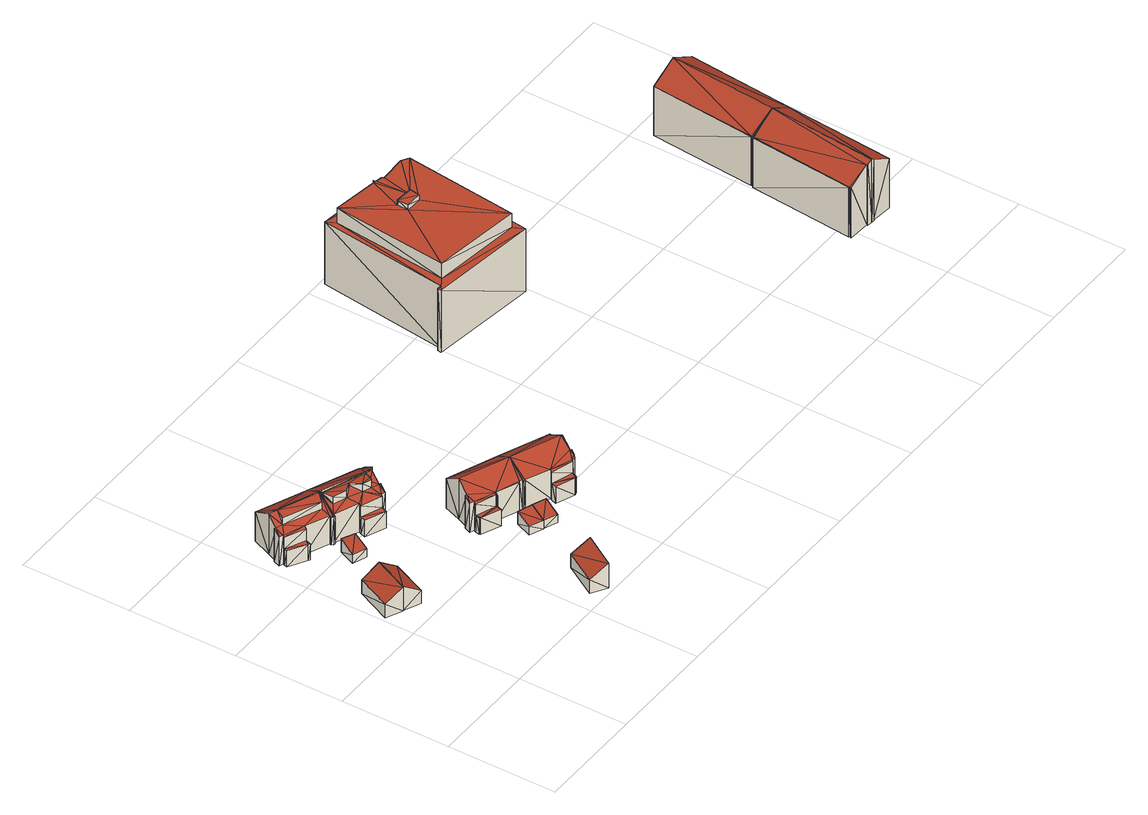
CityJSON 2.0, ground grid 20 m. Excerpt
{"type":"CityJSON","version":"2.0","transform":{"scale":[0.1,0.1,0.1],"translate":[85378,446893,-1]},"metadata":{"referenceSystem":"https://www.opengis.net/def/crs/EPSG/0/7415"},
"CityObjects":{
"building1":{"type":"Building","attributes":{"oorspronkelijk_bouwjaar":1951,"status":"Pand in gebruik","geconstateerd":false,"h_maaiveld":-0.678,"dak_type":"slanted","pw_datum":"2013-12-01","pw_actueel":"yes","pw_bron":"ahn3","reconstructie_methode":"tudelft3d-geoflow","versie_methode":"v21.03.1","kas_warenhuis":false,"ondergronds_type":"above ground","lod11_replace":false,"reconstruction_skipped":false},"geometry":[{"type":"Solid","lod":"2.2","boundaries":[[[[0,1,2]],[[3,0,2]],[[4,1,5]],[[5,1,0]],[[6,3,2]],[[7,6,2]],[[5,0,3]],[[6,5,3]],[[7,2,4]],[[4,2,1]],[[7,4,6]],[[6,4,5]]]],"semantics":{"surfaces":[{"type":"GroundSurface"},{"type":"WallSurface"},{"type":"RoofSurface"}],"values":[[0,0,1,1,1,1,1,1,1,1,2,2]]}}]},
"building2":{"type":"Building","attributes":{"oorspronkelijk_bouwjaar":1951,"status":"Pand in gebruik","geconstateerd":false,"h_maaiveld":-0.684,"dak_type":"slanted","pw_datum":"2013-12-01","pw_actueel":"yes","pw_bron":"ahn3","reconstructie_methode":"tudelft3d-geoflow","versie_methode":"v21.03.1","kas_warenhuis":false,"ondergronds_type":"above ground","lod11_replace":false,"reconstruction_skipped":false},"geometry":[{"type":"Solid","lod":"2.2","boundaries":[[[[8,9,10]],[[10,9,2]],[[11,10,2]],[[7,11,2]],[[12,9,13]],[[13,9,8]],[[7,2,12]],[[12,2,9]],[[13,8,10]],[[11,13,10]],[[13,11,12]],[[12,11,7]]]],"semantics":{"surfaces":[{"type":"GroundSurface"},{"type":"WallSurface"},{"type":"RoofSurface"}],"values":[[0,0,1,1,1,1,1,1,1,1,2,2]]}}]},
"building3":{"type":"Building","attributes":{"oorspronkelijk_bouwjaar":1951,"status":"Pand in gebruik","geconstateerd":false,"h_maaiveld":-0.579,"dak_type":"slanted","pw_datum":"2013-12-01","pw_actueel":"yes","pw_bron":"ahn3","reconstructie_methode":"tudelft3d-geoflow","versie_methode":"v21.03.1","kas_warenhuis":false,"ondergronds_type":"above ground","lod11_replace":false,"reconstruction_skipped":false},"geometry":[{"type":"Solid","lod":"2.2","boundaries":[[[[14,15,16]],[[17,15,18]],[[19,18,20]],[[21,15,17]],[[18,15,20]],[[22,23,24]],[[22,25,26]],[[22,24,25]],[[27,28,29]],[[30,28,27]],[[24,17,25]],[[29,17,24]],[[16,15,21]],[[28,17,29]],[[21,17,28]],[[31,26,25]],[[32,31,25]],[[33,18,34]],[[34,18,19]],[[34,19,35]],[[35,19,20]],[[36,28,30]],[[37,36,30]],[[37,30,38]],[[38,30,27]],[[38,27,39]],[[39,27,29]],[[40,14,16]],[[41,40,16]],[[39,29,42]],[[43,39,42]],[[42,29,24]],[[43,42,44]],[[44,42,32]],[[41,16,21]],[[45,41,46]],[[46,41,21]],[[47,48,40]],[[40,15,14]],[[40,48,15]],[[46,21,36]],[[36,21,28]],[[49,50,51]],[[51,50,52]],[[44,32,53]],[[53,32,17]],[[17,32,25]],[[53,17,33]],[[33,17,18]],[[54,55,47]],[[47,55,48]],[[35,20,15]],[[48,35,15]],[[56,57,54]],[[54,57,55]],[[51,52,55]],[[50,49,57]],[[45,46,56]],[[56,46,57]],[[42,24,58]],[[58,24,23]],[[59,22,31]],[[31,22,26]],[[58,23,59]],[[59,23,22]],[[43,44,53]],[[39,43,53]],[[39,50,36]],[[55,52,48]],[[33,34,35]],[[33,35,48]],[[36,50,46]],[[39,53,50]],[[52,53,33]],[[48,52,33]],[[46,50,57]],[[50,53,52]],[[37,38,36]],[[38,39,36]],[[47,40,54]],[[54,40,56]],[[56,40,41]],[[56,41,45]],[[51,55,57]],[[49,51,57]],[[59,42,58]],[[31,32,59]],[[59,32,42]]]],"semantics":{"surfaces":[{"type":"GroundSurface"},{"type":"WallSurface"},{"type":"RoofSurface"}],"values":[[0,0,0,0,0,0,0,0,0,0,0,0,0,0,0,1,1,1,1,1,1,1,1,1,1,1,1,1,1,1,1,1,1,1,1,1,1,1,1,1,1,1,1,1,1,1,1,1,1,1,1,1,1,1,1,1,1,1,1,1,1,1,1,1,1,2,2,2,2,2,2,2,2,2,2,2,2,2,2,2,2,2,2,2,2,2,2,2]]}}]},
"building4":{"type":"Building","attributes":{"oorspronkelijk_bouwjaar":1951,"status":"Pand in gebruik","geconstateerd":false,"h_maaiveld":-0.685,"dak_type":"slanted","pw_datum":"2013-12-01","pw_actueel":"yes","pw_bron":"ahn3","reconstructie_methode":"tudelft3d-geoflow","versie_methode":"v21.03.1","kas_warenhuis":false,"ondergronds_type":"above ground","lod11_replace":false,"reconstruction_skipped":false},"geometry":[{"type":"Solid","lod":"2.2","boundaries":[[[[60,61,62]],[[63,60,62]],[[64,62,61]],[[65,64,61]],[[66,63,62]],[[64,66,62]],[[67,60,66]],[[66,60,63]],[[65,61,67]],[[67,61,60]],[[66,64,67]],[[67,64,65]]]],"semantics":{"surfaces":[{"type":"GroundSurface"},{"type":"WallSurface"},{"type":"RoofSurface"}],"values":[[0,0,1,1,1,1,1,1,1,1,2,2]]}}]},
"building5":{"type":"Building","attributes":{"oorspronkelijk_bouwjaar":1951,"status":"Pand in gebruik","geconstateerd":false,"h_maaiveld":-0.656,"dak_type":"slanted","pw_datum":"2013-12-01","pw_actueel":"yes","pw_bron":"ahn3","reconstructie_methode":"tudelft3d-geoflow","versie_methode":"v21.03.1","kas_warenhuis":false,"ondergronds_type":"above ground","lod11_replace":false,"reconstruction_skipped":false},"geometry":[{"type":"Solid","lod":"2.2","boundaries":[[[[68,69,70]],[[71,68,70]],[[72,69,73]],[[73,69,68]],[[74,71,70]],[[75,74,70]],[[73,68,71]],[[74,73,71]],[[75,70,72]],[[72,70,69]],[[74,75,72]],[[73,74,72]]]],"semantics":{"surfaces":[{"type":"GroundSurface"},{"type":"WallSurface"},{"type":"RoofSurface"}],"values":[[0,0,1,1,1,1,1,1,1,1,2,2]]}}]},
"building6":{"type":"Building","attributes":{"oorspronkelijk_bouwjaar":1951,"status":"Pand in gebruik","geconstateerd":false,"h_maaiveld":-0.692,"dak_type":"slanted","pw_datum":"2013-12-01","pw_actueel":"yes","pw_bron":"ahn3","reconstructie_methode":"tudelft3d-geoflow","versie_methode":"v21.03.1","kas_warenhuis":false,"ondergronds_type":"above ground","lod11_replace":false,"reconstruction_skipped":false},"geometry":[{"type":"Solid","lod":"2.2","boundaries":[[[[76,77,78]],[[79,78,80]],[[81,76,78]],[[82,78,79]],[[83,78,82]],[[81,78,83]],[[84,85,86]],[[83,82,87]],[[85,88,89]],[[90,84,91]],[[84,92,91]],[[90,88,85]],[[93,89,88]],[[94,89,93]],[[81,83,85]],[[81,85,95]],[[90,85,84]],[[85,83,86]],[[96,95,97]],[[81,95,96]],[[35,96,97]],[[98,35,97]],[[98,97,95]],[[99,98,95]],[[100,90,101]],[[101,90,91]],[[101,91,92]],[[102,101,92]],[[102,92,84]],[[103,102,84]],[[104,80,78]],[[105,104,78]],[[106,87,107]],[[107,87,82]],[[103,84,86]],[[108,103,86]],[[99,95,109]],[[109,95,85]],[[110,111,112]],[[112,111,113]],[[114,115,116]],[[116,115,117]],[[109,85,118]],[[119,109,118]],[[118,85,89]],[[120,121,100]],[[100,121,90]],[[90,121,88]],[[122,108,123]],[[123,86,83]],[[123,108,86]],[[124,125,115]],[[114,124,115]],[[126,127,125]],[[124,126,125]],[[128,94,129]],[[129,94,93]],[[119,118,121]],[[120,119,121]],[[130,81,35]],[[35,81,96]],[[131,130,110]],[[110,130,111]],[[132,77,40]],[[40,77,76]],[[133,134,113]],[[123,83,106]],[[106,83,87]],[[135,79,104]],[[104,79,80]],[[107,82,135]],[[135,82,79]],[[127,126,111]],[[40,76,81]],[[131,40,130]],[[130,40,81]],[[105,78,132]],[[132,78,77]],[[116,117,136]],[[137,116,136]],[[137,136,134]],[[133,137,134]],[[112,113,122]],[[122,113,108]],[[118,89,128]],[[128,89,94]],[[129,93,88]],[[121,129,88]],[[129,121,118]],[[128,129,118]],[[112,122,123]],[[135,104,105]],[[107,135,105]],[[123,106,107]],[[107,105,123]],[[105,112,123]],[[40,112,105]],[[40,105,132]],[[110,112,40]],[[110,40,131]],[[108,113,134]],[[103,134,136]],[[103,108,134]],[[103,101,102]],[[103,136,100]],[[127,99,125]],[[117,115,125]],[[35,98,99]],[[125,109,117]],[[127,111,130]],[[99,130,35]],[[109,119,117]],[[119,120,117]],[[130,99,127]],[[120,100,117]],[[109,125,99]],[[103,100,101]],[[100,136,117]],[[137,133,116]],[[116,133,113]],[[124,111,126]],[[116,113,114]],[[114,113,111]],[[124,114,111]]]],"semantics":{"surfaces":[{"type":"GroundSurface"},{"type":"WallSurface"},{"type":"RoofSurface"}],"values":[[0,0,0,0,0,0,0,0,0,0,0,0,0,0,0,0,0,0,0,0,1,1,1,1,1,1,1,1,1,1,1,1,1,1,1,1,1,1,1,1,1,1,1,1,1,1,1,1,1,1,1,1,1,1,1,1,1,1,1,1,1,1,1,1,1,1,1,1,1,1,1,1,1,1,1,1,1,1,1,1,1,1,1,1,1,1,1,1,2,2,2,2,2,2,2,2,2,2,2,2,2,2,2,2,2,2,2,2,2,2,2,2,2,2,2,2,2,2,2,2,2,2,2,2]]}}]},
"building7":{"type":"Building","attributes":{"oorspronkelijk_bouwjaar":1951,"status":"Pand in gebruik","geconstateerd":false,"h_maaiveld":-0.652,"dak_type":"slanted","pw_datum":"2013-12-01","pw_actueel":"yes","pw_bron":"ahn3","reconstructie_methode":"tudelft3d-geoflow","versie_methode":"v21.03.1","kas_warenhuis":false,"ondergronds_type":"above ground","lod11_replace":false,"reconstruction_skipped":false},"geometry":[{"type":"Solid","lod":"2.2","boundaries":[[[[138,139,140]],[[141,138,140]],[[142,138,141]],[[143,142,141]],[[144,140,145]],[[145,140,139]],[[145,139,142]],[[142,139,138]],[[143,141,140]],[[144,143,140]],[[143,144,145]],[[142,143,145]]]],"semantics":{"surfaces":[{"type":"GroundSurface"},{"type":"WallSurface"},{"type":"RoofSurface"}],"values":[[0,0,1,1,1,1,1,1,1,1,2,2]]}}]},
"building8":{"type":"Building","attributes":{"oorspronkelijk_bouwjaar":1951,"status":"Pand in gebruik","geconstateerd":false,"h_maaiveld":-0.708,"dak_type":"slanted","pw_datum":"2013-12-01","pw_actueel":"yes","pw_bron":"ahn3","reconstructie_methode":"tudelft3d-geoflow","versie_methode":"v21.03.1","kas_warenhuis":false,"ondergronds_type":"above ground","lod11_replace":false,"reconstruction_skipped":false},"geometry":[{"type":"Solid","lod":"2.2","boundaries":[[[[146,147,148]],[[149,150,151]],[[152,148,150]],[[153,154,155]],[[156,154,153]],[[148,154,156]],[[157,156,158]],[[151,156,157]],[[148,156,151]],[[159,150,149]],[[150,148,151]],[[152,160,161]],[[152,161,162]],[[161,163,162]],[[164,163,161]],[[152,162,148]],[[162,146,148]],[[165,146,162]],[[166,163,167]],[[167,163,164]],[[168,150,159]],[[169,168,159]],[[169,159,170]],[[170,159,149]],[[170,149,171]],[[171,149,151]],[[171,151,172]],[[173,171,172]],[[172,151,157]],[[174,175,176]],[[176,175,148]],[[148,175,154]],[[177,165,162]],[[178,177,162]],[[179,147,146]],[[180,179,146]],[[181,160,152]],[[182,181,152]],[[172,157,158]],[[183,172,158]],[[184,155,175]],[[175,155,154]],[[183,158,156]],[[185,183,156]],[[185,156,153]],[[186,185,153]],[[173,172,187]],[[188,173,187]],[[182,152,168]],[[168,152,150]],[[178,162,166]],[[166,162,163]],[[180,146,165]],[[177,180,165]],[[189,161,181]],[[181,161,160]],[[167,164,161]],[[189,167,161]],[[186,153,155]],[[184,186,155]],[[188,187,190]],[[190,187,191]],[[190,191,175]],[[174,190,175]],[[176,148,179]],[[179,148,147]],[[175,191,184]],[[172,183,185]],[[187,172,185]],[[187,186,191]],[[187,185,186]],[[186,184,191]],[[176,179,180]],[[176,180,178]],[[176,182,168]],[[180,177,178]],[[176,178,182]],[[170,168,169]],[[174,176,188]],[[171,176,168]],[[170,171,168]],[[174,188,190]],[[188,176,171]],[[173,188,171]],[[167,189,166]],[[178,189,182]],[[182,189,181]],[[178,166,189]]]],"semantics":{"surfaces":[{"type":"GroundSurface"},{"type":"WallSurface"},{"type":"RoofSurface"}],"values":[[0,0,0,0,0,0,0,0,0,0,0,0,0,0,0,0,0,0,1,1,1,1,1,1,1,1,1,1,1,1,1,1,1,1,1,1,1,1,1,1,1,1,1,1,1,1,1,1,1,1,1,1,1,1,1,1,1,1,1,1,1,1,1,1,1,1,2,2,2,2,2,2,2,2,2,2,2,2,2,2,2,2,2,2,2,2,2,2]]}}]},
"building9":{"type":"Building","attributes":{"oorspronkelijk_bouwjaar":1951,"status":"Pand in gebruik","geconstateerd":false,"h_maaiveld":-0.637,"dak_type":"slanted","pw_datum":"2013-12-01","pw_actueel":"yes","pw_bron":"ahn3","reconstructie_methode":"tudelft3d-geoflow","versie_methode":"v21.03.1","kas_warenhuis":false,"ondergronds_type":"above ground","lod11_replace":false,"reconstruction_skipped":false},"geometry":[{"type":"Solid","lod":"2.2","boundaries":[[[[192,193,194]],[[195,192,194]],[[143,192,196]],[[196,192,195]],[[197,194,193]],[[144,197,193]],[[144,193,143]],[[143,193,192]],[[196,195,194]],[[197,196,194]],[[196,197,143]],[[143,197,144]]]],"semantics":{"surfaces":[{"type":"GroundSurface"},{"type":"WallSurface"},{"type":"RoofSurface"}],"values":[[0,0,1,1,1,1,1,1,1,1,2,2]]}}]},
"building10":{"type":"Building","attributes":{"oorspronkelijk_bouwjaar":1951,"status":"Pand in gebruik","geconstateerd":false,"h_maaiveld":-0.758,"dak_type":"slanted","pw_datum":"2013-12-01","pw_actueel":"yes","pw_bron":"ahn3","reconstructie_methode":"tudelft3d-geoflow","versie_methode":"v21.03.1","kas_warenhuis":false,"ondergronds_type":"above ground","lod11_replace":false,"reconstruction_skipped":false},"geometry":[{"type":"Solid","lod":"2.2","boundaries":[[[[198,199,200]],[[201,200,202]],[[203,204,205]],[[206,207,208]],[[200,209,202]],[[201,202,210]],[[205,204,211]],[[212,213,204]],[[203,205,214]],[[212,204,203]],[[201,205,211]],[[201,211,200]],[[211,198,200]],[[215,198,211]],[[215,211,216]],[[215,216,217]],[[216,218,217]],[[208,198,215]],[[208,215,219]],[[208,219,206]],[[220,209,221]],[[221,209,200]],[[221,200,199]],[[222,221,199]],[[223,201,210]],[[224,223,210]],[[225,198,226]],[[226,198,208]],[[222,199,225]],[[225,199,198]],[[227,204,213]],[[228,227,213]],[[229,206,166]],[[166,206,219]],[[230,203,214]],[[231,230,214]],[[232,233,223]],[[223,233,201]],[[201,233,205]],[[166,219,215]],[[178,166,215]],[[234,207,229]],[[229,207,206]],[[226,208,207]],[[234,226,207]],[[235,212,230]],[[230,212,203]],[[231,214,233]],[[233,214,205]],[[236,202,209]],[[220,236,209]],[[224,210,202]],[[236,224,202]],[[237,211,227]],[[238,237,227]],[[227,211,204]],[[238,227,233]],[[232,238,233]],[[228,213,212]],[[235,228,212]],[[178,215,239]],[[239,215,217]],[[239,217,218]],[[240,239,218]],[[240,218,216]],[[241,240,216]],[[241,216,211]],[[237,241,211]],[[225,226,178]],[[166,226,229]],[[229,226,234]],[[166,178,226]],[[228,235,227]],[[233,230,231]],[[227,235,230]],[[227,230,233]],[[224,236,223]],[[241,178,239]],[[232,237,238]],[[223,237,232]],[[221,236,220]],[[223,236,221]],[[223,221,237]],[[221,222,225]],[[221,225,237]],[[225,178,237]],[[178,241,237]],[[239,240,241]]]],"semantics":{"surfaces":[{"type":"GroundSurface"},{"type":"WallSurface"},{"type":"RoofSurface"}],"values":[[0,0,0,0,0,0,0,0,0,0,0,0,0,0,0,0,0,0,0,0,1,1,1,1,1,1,1,1,1,1,1,1,1,1,1,1,1,1,1,1,1,1,1,1,1,1,1,1,1,1,1,1,1,1,1,1,1,1,1,1,1,1,1,1,1,1,1,1,2,2,2,2,2,2,2,2,2,2,2,2,2,2,2,2,2,2,2,2]]}}]},
"building11":{"type":"Building","attributes":{"oorspronkelijk_bouwjaar":2009,"status":"Pand in gebruik","geconstateerd":false,"h_maaiveld":-0.982,"dak_type":"multiple horizontal","pw_datum":"2013-12-01","pw_actueel":"yes","pw_bron":"ahn3","reconstructie_methode":"tudelft3d-geoflow","versie_methode":"v21.03.1","kas_warenhuis":false,"ondergronds_type":"above ground","lod11_replace":false,"reconstruction_skipped":false},"geometry":[{"type":"Solid","lod":"2.2","boundaries":[[[[242,243,244]],[[244,245,246]],[[244,243,245]],[[244,246,247]],[[248,247,246]],[[249,248,246]],[[249,246,245]],[[250,249,245]],[[251,244,248]],[[248,244,247]],[[252,253,254]],[[255,252,254]],[[256,257,258]],[[258,257,259]],[[260,242,244]],[[251,260,244]],[[258,259,261]],[[261,259,262]],[[261,262,263]],[[263,262,264]],[[265,266,267]],[[267,266,268]],[[267,268,269]],[[269,268,270]],[[255,254,271]],[[272,255,271]],[[250,245,273]],[[273,245,243]],[[274,275,276]],[[276,275,277]],[[278,279,274]],[[274,279,275]],[[263,264,278]],[[278,264,279]],[[273,243,260]],[[260,243,242]],[[272,271,256]],[[256,271,257]],[[276,277,252]],[[252,277,253]],[[269,270,280]],[[281,269,280]],[[281,280,266]],[[265,281,266]],[[254,250,271]],[[249,251,248]],[[249,250,254]],[[264,275,279]],[[251,254,253]],[[257,271,273]],[[259,257,273]],[[271,250,273]],[[251,249,254]],[[260,251,253]],[[275,253,277]],[[273,275,259]],[[275,273,260]],[[253,275,260]],[[259,275,264]],[[259,264,262]],[[281,265,269]],[[269,265,267]],[[261,268,258]],[[255,272,280]],[[261,278,268]],[[278,261,263]],[[276,270,268]],[[276,278,274]],[[252,280,270]],[[255,280,252]],[[280,272,266]],[[278,276,268]],[[252,270,276]],[[268,266,256]],[[258,268,256]],[[266,272,256]]]],"semantics":{"surfaces":[{"type":"GroundSurface"},{"type":"WallSurface"},{"type":"RoofSurface"}],"values":[[0,0,0,0,1,1,1,1,1,1,1,1,1,1,1,1,1,1,1,1,1,1,1,1,1,1,1,1,1,1,1,1,1,1,1,1,1,1,1,1,1,1,1,1,2,2,2,2,2,2,2,2,2,2,2,2,2,2,2,2,2,2,2,2,2,2,2,2,2,2,2,2,2,2,2,2]]}}]},
"building12":{"type":"Building","attributes":{"oorspronkelijk_bouwjaar":1954,"status":"Pand in gebruik","geconstateerd":false,"h_maaiveld":-0.779,"dak_type":"slanted","pw_datum":"2013-12-01","pw_actueel":"yes","pw_bron":"ahn3","reconstructie_methode":"tudelft3d-geoflow","versie_methode":"v21.03.1","kas_warenhuis":false,"ondergronds_type":"above ground","lod11_replace":false,"reconstruction_skipped":false},"geometry":[{"type":"Solid","lod":"2.2","boundaries":[[[[282,283,284]],[[285,286,287]],[[288,289,290]],[[286,284,287]],[[282,284,286]],[[289,286,291]],[[282,286,289]],[[292,288,290]],[[293,294,288]],[[294,282,288]],[[288,282,289]],[[295,282,294]],[[296,294,297]],[[297,294,293]],[[298,285,299]],[[299,285,287]],[[300,283,282]],[[301,300,282]],[[301,282,302]],[[302,282,295]],[[297,293,303]],[[303,293,288]],[[302,295,294]],[[296,302,294]],[[304,289,305]],[[305,289,291]],[[306,286,298]],[[298,286,285]],[[305,291,306]],[[306,291,286]],[[303,288,307]],[[307,288,292]],[[308,290,289]],[[304,308,289]],[[299,287,284]],[[309,299,284]],[[309,284,300]],[[300,284,283]],[[307,292,308]],[[308,292,290]],[[307,308,303]],[[303,304,296]],[[303,308,304]],[[303,296,297]],[[298,299,306]],[[301,309,300]],[[306,299,309]],[[306,304,305]],[[306,309,301]],[[304,301,296]],[[301,302,296]],[[306,301,304]]]],"semantics":{"surfaces":[{"type":"GroundSurface"},{"type":"WallSurface"},{"type":"RoofSurface"}],"values":[[0,0,0,0,0,0,0,0,0,0,0,0,1,1,1,1,1,1,1,1,1,1,1,1,1,1,1,1,1,1,1,1,1,1,1,1,1,1,1,1,2,2,2,2,2,2,2,2,2,2,2,2]]}}]},
"building13":{"type":"Building","attributes":{"oorspronkelijk_bouwjaar":1954,"status":"Pand in gebruik","geconstateerd":false,"h_maaiveld":-0.733,"dak_type":"slanted","pw_datum":"2013-12-01","pw_actueel":"yes","pw_bron":"ahn3","reconstructie_methode":"tudelft3d-geoflow","versie_methode":"v21.03.1","kas_warenhuis":false,"ondergronds_type":"above ground","lod11_replace":false,"reconstruction_skipped":false},"geometry":[{"type":"Solid","lod":"2.2","boundaries":[[[[310,311,312]],[[313,310,312]],[[314,313,312]],[[312,315,314]],[[316,310,313]],[[316,313,317]],[[318,313,319]],[[319,313,314]],[[320,312,321]],[[321,312,311]],[[321,311,310]],[[304,321,310]],[[319,314,322]],[[322,314,315]],[[308,316,323]],[[323,316,317]],[[304,310,308]],[[308,310,316]],[[323,317,313]],[[318,323,313]],[[322,315,312]],[[320,322,312]],[[308,323,318]],[[304,308,318]],[[322,320,319]],[[321,304,320]],[[320,304,318]],[[319,320,318]]]],"semantics":{"surfaces":[{"type":"GroundSurface"},{"type":"WallSurface"},{"type":"RoofSurface"}],"values":[[0,0,0,0,0,0,1,1,1,1,1,1,1,1,1,1,1,1,1,1,1,1,2,2,2,2,2,2]]}}]}
},
"vertices":[
[5,256,3],[34,320,3],[64,307,3],[35,242,3],[34,320,31],[5,256,30],[35,242,51],[64,307,52],
[66,229,3],[36,243,3],[94,293,3],[94,293,30],[36,243,52],[66,229,29],
[137,492,4],[123,458,4],[47,529,4],[63,446,4],[106,428,4],[105,425,4],[109,423,4],[33,494,4],[54,434,4],[22,453,4],[24,459,4],[61,442,4],[57,432,4],[18,464,4],[25,475,4],[25,461,4],[22,476,4],[57,432,36],[61,442,36],[106,428,61],[105,425,59],[109,423,59],[25,475,71],[22,476,71],[18,464,62],[25,461,62],[137,492,62],[47,529,63],[24,459,36],[24,459,60],[61,442,59],[33,494,87],[33,494,85],[123,458,86],[123,458,84],[37,470,85],[37,470,71],[104,442,84],[104,442,70],[63,446,62],[121,459,86],[121,459,84],[48,488,87],[48,488,85],[22,453,36],[54,434,36],
[88,373,3],[101,403,3],[125,393,3],[113,363,3],[125,393,29],[101,403,30],[113,363,20],[88,373,20],
[233,24,3],[269,84,3],[298,67,3],[261,7,3],[269,84,30],[233,24,30],[261,7,52],[298,67,52],
[137,492,3],[227,455,3],[225,450,3],[223,427,3],[232,447,3],[123,457,3],[217,425,3],[214,424,3],[204,401,3],[157,407,3],[212,420,3],[217,423,3],[194,388,3],[156,403,3],[195,391,3],[202,388,3],[207,400,3],[189,378,3],[152,393,3],[113,425,3],[109,423,3],[112,422,3],[112,422,59],[113,425,61],[195,391,61],[202,388,61],[207,400,70],[204,401,70],[232,447,65],[225,450,65],[217,423,84],[217,425,82],[212,420,84],[157,407,61],[125,456,87],[125,456,83],[201,425,86],[201,425,84],[167,432,84],[167,432,80],[176,413,85],[176,413,70],[156,403,36],[156,403,59],[194,388,59],[194,388,36],[212,420,86],[214,424,84],[149,425,85],[149,425,70],[125,434,84],[125,434,70],[152,393,36],[189,378,36],[123,457,83],[123,457,87],[227,455,62],[197,413,84],[197,413,75],[223,427,80],[191,407,70],[191,407,85],
[299,182,3],[311,212,3],[336,202,3],[324,172,3],[299,182,20],[324,172,20],[336,202,30],[311,212,29],
[340,229,3],[339,228,3],[298,245,3],[253,263,3],[261,274,3],[261,260,3],[270,296,3],[258,246,3],[296,240,3],[293,231,3],[259,247,3],[259,256,3],[256,248,3],[258,275,3],[282,327,3],[283,326,3],[359,259,3],[373,291,3],[284,328,3],[346,227,3],[373,291,62],[284,328,61],[261,274,69],[258,275,69],[253,263,61],[261,260,61],[259,256,36],[259,256,58],[296,240,58],[296,240,36],[298,245,61],[346,227,62],[359,259,85],[339,228,61],[340,229,62],[282,327,62],[270,296,85],[256,248,36],[293,231,36],[259,247,36],[258,246,36],[295,243,36],[295,243,59],[283,326,62],[295,240,57],[295,240,36],
[324,172,4],[336,202,4],[361,192,4],[348,162,4],[348,162,20],[361,192,30],
[448,222,2],[449,221,2],[440,200,2],[431,190,2],[440,192,2],[424,179,2],[391,202,2],[430,188,2],[463,254,2],[462,251,2],[461,252,2],[443,199,2],[435,188,2],[393,205,2],[422,178,2],[387,192,2],[426,179,2],[359,259,2],[349,224,2],[345,224,2],[349,223,2],[373,291,2],[443,199,70],[440,200,70],[449,221,85],[431,190,61],[435,188,61],[448,222,85],[461,252,63],[391,202,35],[387,192,35],[463,254,62],[424,179,36],[426,179,36],[430,188,59],[430,188,36],[462,251,63],[422,178,36],[440,192,65],[393,205,61],[391,202,58],[345,224,60],[349,223,60],[349,224,61],
[635,792,0],[828,766,0],[605,554,0],[795,521,0],[597,548,0],[598,555,0],[598,555,126],[597,548,126],[795,521,127],[605,554,126],[644,775,156],[644,775,126],[622,563,126],[622,563,156],[809,749,156],[809,749,126],[796,757,156],[796,757,126],[635,792,126],[747,755,156],[747,755,126],[744,759,156],[744,759,126],[732,679,166],[732,679,156],[735,698,166],[735,698,156],[703,701,166],[703,701,156],[785,541,127],[785,541,156],[828,766,126],[731,765,156],[731,765,126],[728,762,156],[728,762,126],[733,761,156],[733,761,126],[702,680,156],[702,680,166],
[1224,168,2],[1185,171,2],[1186,174,2],[1202,367,2],[1204,367,2],[1185,175,2],[1239,166,2],[1252,364,2],[1297,361,2],[1204,368,2],[1279,162,2],[1239,165,2],[1234,165,2],[1224,166,2],[1234,165,130],[1239,165,126],[1202,367,102],[1185,175,102],[1185,171,102],[1224,168,124],[1224,166,124],[1239,166,126],[1252,364,130],[1204,368,103],[1204,367,102],[1279,162,102],[1297,361,102],[1186,174,102],
[1252,364,3],[1204,368,3],[1204,371,3],[1269,562,3],[1221,566,3],[1203,371,3],[1297,361,3],[1315,558,3],[1269,562,130],[1221,566,102],[1204,371,102],[1204,368,102],[1203,371,102],[1315,558,102]
]}
